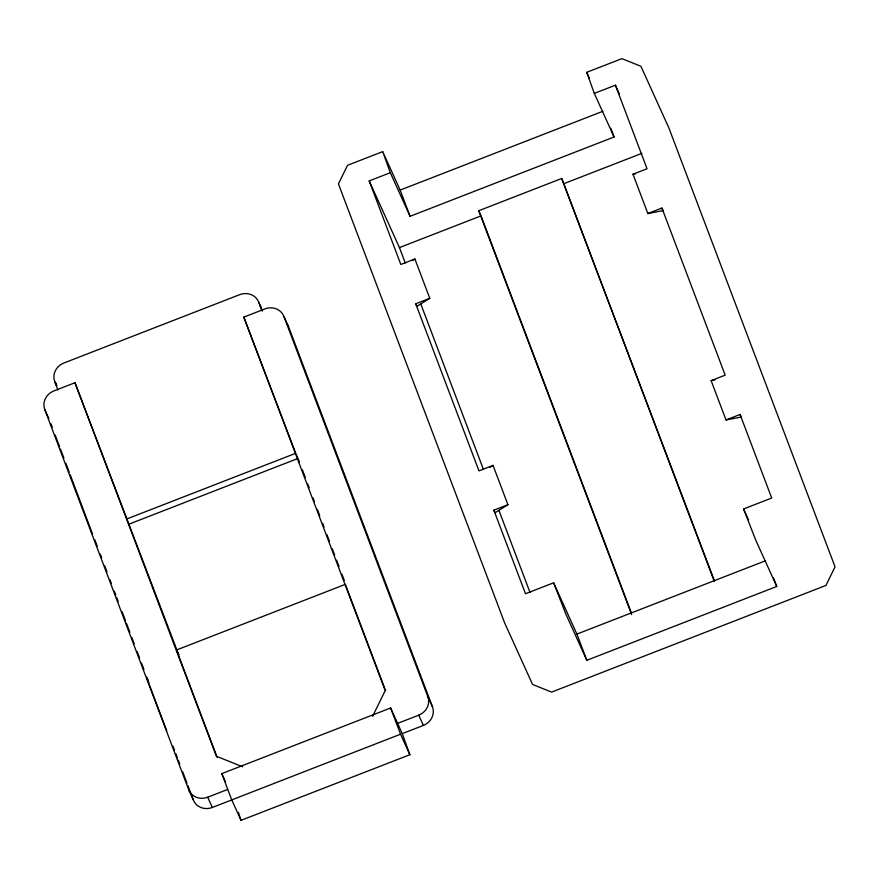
<?xml version="1.0" encoding="UTF-8"?>
<svg xmlns="http://www.w3.org/2000/svg" width="879" height="879" viewBox="0 0 879 879"><rect width="100%" height="100%" fill="white"/><g stroke="black" fill="none" stroke-linecap="round" stroke-linejoin="round"><path stroke-width="1.32" d="M372.619 716.275L385.211 690.608L243.802 317.11L264.898 308.903A15.097 14.009 -24.4 0 1 283.939 316.539L288.587 326.79L432.479 706.859A15.097 14.009 -24.4 0 1 423.37 725.428L402.263 733.635L390.628 707.991L221.794 773.63L231.726 799.835L241.022 820.349L409.856 754.72L402.263 733.635M412.745 260.338L414.899 258.997L429.787 298.311L416.877 306.353L415.712 303.782L429.787 298.311M489.823 467.419L493.042 465.409L507.93 504.722L495.02 512.765L493.866 510.194L507.93 504.722M382.706 151.627L347.535 165.307L338.426 183.887L504.645 622.914L532.564 684.466L551.594 692.103L825.941 585.436L835.05 566.856L668.831 127.829L640.912 66.277L621.882 58.651L586.711 72.32L594.314 93.405L614.08 136.992L410.075 216.311L390.309 172.713L382.706 151.627L400.154 190.095L410.075 216.311M414.899 258.997L400.835 264.469L369.202 180.92L390.309 172.713M594.314 93.405L615.41 85.197L619.332 93.844M400.154 190.095L602.884 111.281M631.616 614.586L478.714 210.74L561.725 178.47L714.528 581.041M369.202 180.92L399.44 247.592L481.044 215.871L478.714 210.74M564.054 183.601L641.835 153.364M385.595 690.619L345.359 584.348L176.525 649.988L178.855 655.108L74.968 382.739L53.861 390.946A15.097 14.009 -24.4 0 0 44.752 409.526L188.644 789.584L193.292 799.846A15.097 14.009 -24.4 0 0 212.322 807.471L400.549 734.207L409.856 754.72M647.856 213.531L661.931 208.059L663.096 210.63L647.856 213.531L632.979 174.218L647.043 168.746L615.41 85.197M126.906 518.929L295.74 453.289L243.802 317.11M129.235 524.06L298.069 458.42L299.508 462.233M493.042 465.409L478.978 470.88L415.712 303.782M726.01 419.942L740.074 414.47L741.239 417.042L726.01 419.942L711.122 380.629L725.186 375.157L661.931 208.059M773.443 577.723L776.75 586.458L586.82 660.305L576.899 634.089L553.627 582.799L525.488 593.743L493.866 510.194M776.75 586.458L755.819 540.299L743.568 508.963L771.707 498.019L740.074 414.47M576.899 634.089L765.554 560.747M188.644 789.584A15.097 14.009 -24.4 0 0 207.675 797.22L227.54 789.496M397.605 723.373L418.712 715.176A15.097 14.009 -24.4 0 0 427.82 696.597L283.939 316.539M632.979 174.218L635.517 173.734M711.122 380.629L714.924 379.904M242.67 766.796L216.377 756.248L74.968 382.739M586.711 72.32L589.523 78.528M743.568 508.963L748.556 519.95M586.82 660.305L565.878 614.146L553.627 582.799M57.904 389.946L54.74 381.607A15.097 14.009 -24.4 0 1 63.848 363.027L239.714 294.652A15.097 14.009 -24.4 0 1 258.756 302.288L262.425 310.99M427.82 696.597L432.479 706.859M418.712 715.176L423.37 725.428M296.212 454.311L297.607 457.388M54.74 381.607L56.608 385.705M221.794 773.63L225.551 781.914M44.752 409.526L48.894 418.646M92.515 534.036L70.21 474.726M207.675 797.22L212.322 807.471M148.793 682.5L146.936 678.401L166.779 730.823M610.773 128.257L614.08 136.992M561.725 178.47L714.133 581.03M481.527 217.146L631.518 613.311M399.44 247.592L405.274 262.975M420.799 304.002L483.417 469.386M498.942 510.413L530.015 592.468M258.756 302.288L261.909 310.628M302.409 469.869L305.299 477.506M307.705 483.868L309.144 487.68M313.001 497.866L314.451 501.678M317.341 509.315L319.747 515.676M322.637 523.313L324.076 527.125M326.966 534.762L329.383 541.123M332.273 548.76L334.679 555.121M336.602 560.209L339.019 566.57M341.909 574.207L344.315 580.569M390.628 707.991L400.549 734.207M176.525 649.988L217.245 757.533M50.861 423.612L52.311 427.447M55.212 435.116L59.563 446.609M60.53 449.169L63.925 458.113M65.859 463.222L69.243 472.166M94.899 539.937L97.327 546.353M100.239 554.045L101.689 557.89M104.601 565.582L107.029 571.987M109.941 579.679L111.402 583.524M114.314 591.215L115.764 595.072M116.742 597.632L118.193 601.478M122.082 611.729L125.477 620.706M126.444 623.277L129.85 632.243M131.784 637.374L134.212 643.791M137.124 651.482L139.552 657.888M141.497 663.019L143.925 669.424M146.837 677.116L148.287 680.961M172.976 746.172L174.427 750.007M175.877 753.841L177.327 757.676M178.294 760.225L179.755 764.06M182.656 771.729L187.007 783.233M187.974 785.782L193.292 799.846M238.396 812.383L241.022 820.349M259.997 305.222A15.097 14.009 -24.4 0 1 261.074 307.419M56.695 385.573A15.097 14.009 -24.4 0 1 56.267 383.156M286.829 323.593A15.097 14.009 -24.4 0 1 288.587 326.79"/></g></svg>
